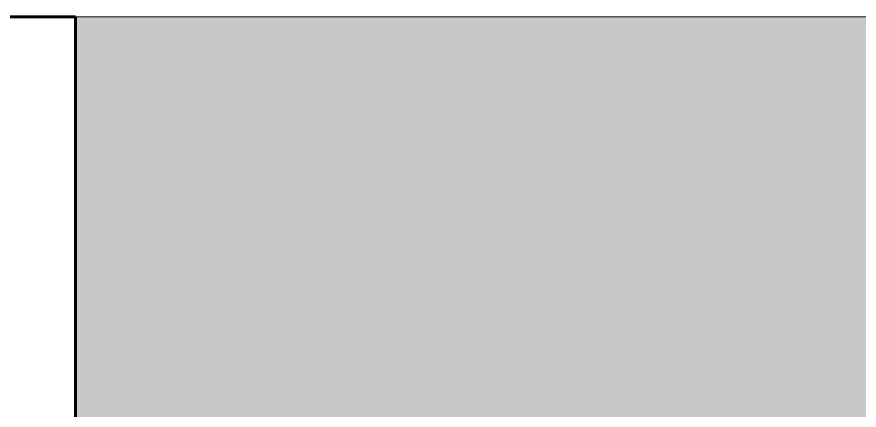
# Model space of a CAD drawing. Header units: inches. Extents: x -4169 to -1846, y 9706 to 12377.
# Drawn here: x -3849.41158 to -3849.40658, y 10520.71206 to 10520.7144 of the extents above; entities that cross this region are included whole.
import ezdxf

# ---------------------------------------------------------------- set-up
doc = ezdxf.new("R2010")
doc.units = ezdxf.units.IN
doc.header["$MEASUREMENT"] = 0
for name, color, linetype, lineweight in [('0-1', 7, 'Continuous', 5), ('A-WALL-1', 8, 'Continuous', 5), ('A-WALL-4', 10, 'Continuous', 60), ('A-WALL-5', 50, 'Continuous', 18)]:
    doc.layers.add(name, color=color, linetype=linetype, lineweight=lineweight)

# ---------------------------------------------------------------- blocks, each defined once
blk = doc.blocks.new('CTR - 1st Phase - Unit Layouts_rvt-1-ENLARGED RCP - 3RD FLOOR PLAN')
at = {"layer": 'A-WALL-1'}
blk.add_hatch(color=256, dxfattribs=at).paths.add_polyline_path([(-3825.4902008, 10515.9643961), (-3813.4112367, 10515.9643961), (-3813.4112367, 10520.7143961), (-3823.5362367, 10520.7143961), (-3823.5362367, 10519.8768961), (-3848.5362367, 10519.8768961), (-3848.5362367, 10520.7143961), (-3849.4112367, 10520.7143961), (-3849.4112367, 10515.9643961), (-3835.609623, 10515.9643961)], flags=0)
at = {"layer": 'A-WALL-4'}
for p, q in [((-3852.4737367, 10520.7143961), (-3849.4112367, 10520.7143961)), ((-3849.4112367, 10520.7143961), (-3849.4112367, 10515.9643961))]:
    blk.add_line(p, q, dxfattribs=at)
at = {"layer": 'A-WALL-5'}
blk.add_line((-3848.5362367, 10520.7143961), (-3849.4112367, 10520.7143961), dxfattribs=at)

msp = doc.modelspace()

# ---------------------------------------------------------------- block references
at = {"layer": '0-1'}
msp.add_blockref('CTR - 1st Phase - Unit Layouts_rvt-1-ENLARGED RCP - 3RD FLOOR PLAN', (0, 0), dxfattribs=at)

doc.saveas('drawing.dxf')
